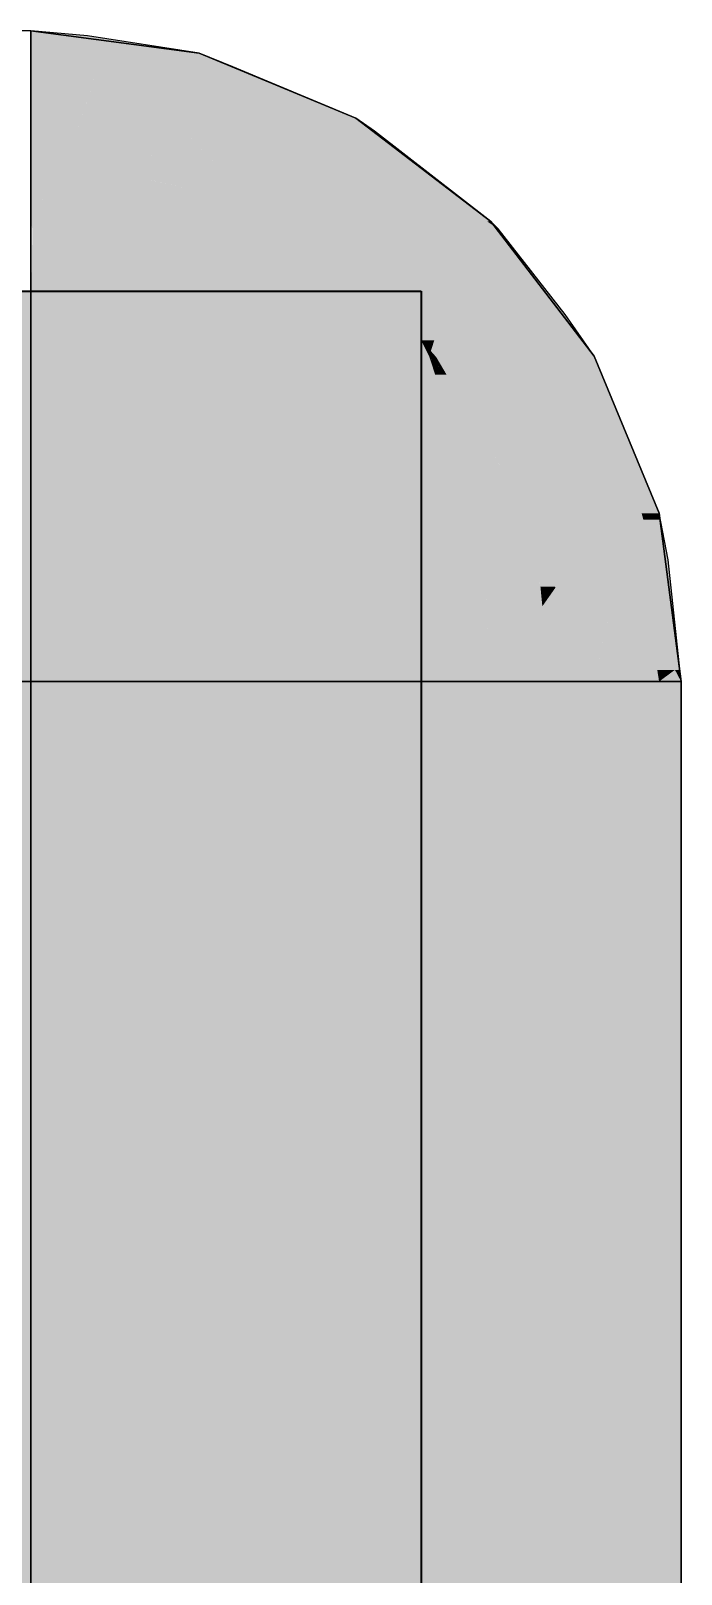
# Model space of a CAD drawing. Extents: x 0 to 756, y -25 to 420.
# Drawn here: x 352.7394 to 352.8394, y 313.5958 to 313.8329 of the extents above; entities that cross this region are included whole.
import ezdxf

# ---------------------------------------------------------------- set-up
doc = ezdxf.new("R2010")
doc.units = 0
doc.layers.get('0').update_dxf_attribs({"lineweight": 25})
doc.layers.add('0-Shading', color=7, linetype='Continuous', lineweight=25)
doc.layers.add('L_Schalldaempfer', color=7, linetype='Continuous', lineweight=35, true_color=0xababab)

# ---------------------------------------------------------------- blocks, each defined once
blk = doc.blocks.new('Shading-A0T78ONBOY', base_point=(329.66275, 313.81244))
at = {"layer": '0-Shading', "color": 252, "true_color": 0x909090}
for points in [[(352.74811, 313.83218), (352.73938, 313.83218), (352.73938, 313.83295)], [(352.74811, 313.83218), (352.73938, 313.83218), (352.73938, 313.83295)], [(352.73938, 313.82953), (352.74811, 313.83218), (352.73938, 313.83218)], [(352.73938, 313.82953), (352.74811, 313.83218), (352.73938, 313.83218)], [(352.8393, 313.28397), (352.836, 313.28397), (352.83939, 313.73294)], [(352.836, 313.28397), (352.83939, 313.73294), (352.836, 313.73294)], [(352.83936, 313.52945), (352.836, 313.52945), (352.83939, 313.73294)], [(352.836, 313.52945), (352.83939, 313.73294), (352.836, 313.73294)], [(352.83939, 313.28067), (352.83929, 313.28067), (352.83939, 313.73294)]]:
    blk.add_solid(points, dxfattribs=at)
at = {"layer": '0-Shading', "color": 252, "true_color": 0x858585}
for points in [[(352.74811, 313.83218), (352.74516, 313.83218), (352.73938, 313.83295)], [(352.74811, 313.83218), (352.74516, 313.83218), (352.73938, 313.83295)], [(352.76529, 313.82953), (352.74811, 313.83218), (352.74516, 313.83218)], [(352.76529, 313.82953), (352.74811, 313.83218), (352.74516, 313.83218)], [(352.80573, 313.80707), (352.80457, 313.80707), (352.79227, 313.81754)], [(352.80573, 313.80707), (352.80457, 313.80707), (352.79227, 313.81754)], [(352.81012, 313.80365), (352.80573, 313.80707), (352.80457, 313.80707)], [(352.81012, 313.80365), (352.80573, 313.80707), (352.80457, 313.80707)]]:
    blk.add_solid(points, dxfattribs=at)
at = {"layer": '0-Shading', "color": 253, "true_color": 0x999999}
for points in [[(352.74902, 313.82953), (352.73938, 313.82953), (352.74811, 313.83218)], [(352.74902, 313.82953), (352.73938, 313.82953), (352.74811, 313.83218)], [(352.74973, 313.82745), (352.74902, 313.82953), (352.73938, 313.82953)], [(352.74973, 313.82745), (352.74902, 313.82953), (352.73938, 313.82953)], [(352.82565, 313.77902), (352.8222, 313.77902), (352.81467, 313.7941)], [(352.82156, 313.78937), (352.81811, 313.78937), (352.81467, 313.7941)], [(352.82156, 313.78937), (352.81703, 313.78937), (352.81467, 313.7941)], [(352.8222, 313.77902), (352.82156, 313.78937), (352.81703, 313.78937)], [(352.8291, 313.77429), (352.82156, 313.78937), (352.81811, 313.78937)], [(352.82674, 313.77902), (352.8222, 313.77902), (352.82156, 313.78937)], [(352.8291, 313.77429), (352.82565, 313.77902), (352.8222, 313.77902)], [(352.8291, 313.77429), (352.82674, 313.77902), (352.8222, 313.77902)], [(352.83844, 313.73474), (352.83572, 313.73474), (352.83484, 313.74051)], [(352.83844, 313.73474), (352.83572, 313.73474), (352.83484, 313.74051)], [(352.836, 313.73294), (352.83844, 313.73474), (352.83572, 313.73474)], [(352.836, 313.73294), (352.83844, 313.73474), (352.83572, 313.73474)]]:
    blk.add_solid(points, dxfattribs=at)
at = {"layer": '0-Shading', "color": 252, "true_color": 0x989898}
for points in [[(352.76086, 313.82822), (352.74946, 313.82822), (352.74811, 313.83218)], [(352.76086, 313.82822), (352.74946, 313.82822), (352.74811, 313.83218)], [(352.74973, 313.82745), (352.76086, 313.82822), (352.74946, 313.82822)], [(352.74973, 313.82745), (352.76086, 313.82822), (352.74946, 313.82822)]]:
    blk.add_solid(points, dxfattribs=at)
at = {"layer": '0-Shading', "color": 252, "true_color": 0x8c8c8c}
for points in [[(352.76684, 313.82822), (352.76086, 313.82822), (352.74811, 313.83218)], [(352.76684, 313.82822), (352.76086, 313.82822), (352.74811, 313.83218)], [(352.77045, 313.82745), (352.76684, 313.82822), (352.76086, 313.82822)], [(352.77045, 313.82745), (352.76684, 313.82822), (352.76086, 313.82822)]]:
    blk.add_solid(points, dxfattribs=at)
at = {"layer": '0-Shading', "color": 252, "true_color": 0x8b8b8b}
for points in [[(352.76529, 313.82953), (352.76065, 313.82953), (352.74811, 313.83218)], [(352.76529, 313.82953), (352.76065, 313.82953), (352.74811, 313.83218)], [(352.77045, 313.82745), (352.76529, 313.82953), (352.76065, 313.82953)], [(352.77045, 313.82745), (352.76529, 313.82953), (352.76065, 313.82953)], [(352.78656, 313.82013), (352.78363, 313.82013), (352.77045, 313.82745)], [(352.78656, 313.82013), (352.78363, 313.82013), (352.77045, 313.82745)], [(352.79227, 313.81754), (352.78656, 313.82013), (352.78363, 313.82013)], [(352.79227, 313.81754), (352.78656, 313.82013), (352.78363, 313.82013)], [(352.81012, 313.80365), (352.80959, 313.80365), (352.80457, 313.80707)], [(352.81012, 313.80365), (352.80959, 313.80365), (352.80457, 313.80707)], [(352.81125, 313.80252), (352.81012, 313.80365), (352.80959, 313.80365)], [(352.81125, 313.80252), (352.81012, 313.80365), (352.80959, 313.80365)], [(352.82599, 313.78296), (352.82477, 313.78296), (352.82156, 313.78937)], [(352.82599, 313.78296), (352.82477, 313.78296), (352.82156, 313.78937)], [(352.8291, 313.77429), (352.82599, 313.78296), (352.82477, 313.78296)], [(352.8291, 313.77429), (352.82599, 313.78296), (352.82477, 313.78296)], [(352.83939, 313.50851), (352.83936, 313.50851), (352.83939, 313.73294)]]:
    blk.add_solid(points, dxfattribs=at)
at = {"layer": '0-Shading', "color": 253, "true_color": 0xb0b0b0}
for points in [[(352.74973, 313.82745), (352.73938, 313.82745), (352.73938, 313.82953)], [(352.74973, 313.82745), (352.73938, 313.82745), (352.73938, 313.82953)], [(352.73938, 313.81955), (352.74973, 313.82745), (352.73938, 313.82745)], [(352.73938, 313.81955), (352.74973, 313.82745), (352.73938, 313.82745)], [(352.83484, 313.74051), (352.82769, 313.74051), (352.82864, 313.74475)], [(352.83484, 313.74051), (352.82769, 313.74051), (352.82864, 313.74475)], [(352.82599, 313.73294), (352.836, 313.73294), (352.83484, 313.74051)], [(352.82599, 313.73294), (352.83484, 313.74051), (352.82769, 313.74051)], [(352.82599, 313.73294), (352.83484, 313.74051), (352.82769, 313.74051)], [(352.82599, 313.73294), (352.836, 313.73294), (352.83484, 313.74051)], [(352.83573, 313.28714), (352.82599, 313.28714), (352.836, 313.73294)], [(352.82599, 313.28714), (352.836, 313.73294), (352.82599, 313.73294)], [(352.82605, 313.54922), (352.836, 313.73294), (352.82599, 313.73294)], [(352.83594, 313.54922), (352.82605, 313.54922), (352.836, 313.73294)], [(352.836, 313.28406), (352.83572, 313.28406), (352.836, 313.73294)]]:
    blk.add_solid(points, dxfattribs=at)
at = {"layer": '0-Shading', "color": 253, "true_color": 0xa9a9a9}
for points in [[(352.76214, 313.82745), (352.74973, 313.82745), (352.76086, 313.82822)], [(352.76082, 313.82745), (352.74973, 313.82745), (352.76086, 313.82822)], [(352.77289, 313.82101), (352.76043, 313.82101), (352.76086, 313.82822)], [(352.77289, 313.82101), (352.75909, 313.82101), (352.74973, 313.82745)], [(352.77289, 313.82101), (352.76214, 313.82745), (352.74973, 313.82745)], [(352.76038, 313.82013), (352.76082, 313.82745), (352.74973, 313.82745)], [(352.76038, 313.82013), (352.77289, 313.82101), (352.75909, 313.82101)], [(352.76038, 313.82013), (352.77289, 313.82101), (352.76043, 313.82101)], [(352.78363, 313.82013), (352.77467, 313.82013), (352.77289, 313.82101)], [(352.79341, 313.81082), (352.78375, 313.81082), (352.77289, 313.82101)], [(352.78363, 313.82013), (352.77383, 313.82013), (352.77289, 313.82101)], [(352.78375, 313.81082), (352.78363, 313.82013), (352.77383, 313.82013)], [(352.79532, 313.80988), (352.78363, 313.82013), (352.77467, 313.82013)], [(352.79424, 313.81082), (352.78375, 313.81082), (352.78363, 313.82013)], [(352.79532, 313.80988), (352.79341, 313.81082), (352.78375, 313.81082)], [(352.79532, 313.80988), (352.79424, 313.81082), (352.78375, 313.81082)]]:
    blk.add_solid(points, dxfattribs=at)
at = {"layer": '0-Shading', "color": 253, "true_color": 0x9b9b9b}
for points in [[(352.78114, 313.82101), (352.77289, 313.82101), (352.76086, 313.82822)], [(352.77045, 313.82745), (352.76301, 313.82745), (352.76086, 313.82822)], [(352.77045, 313.82745), (352.76214, 313.82745), (352.76086, 313.82822)], [(352.77289, 313.82101), (352.77045, 313.82745), (352.76214, 313.82745)], [(352.78363, 313.82013), (352.77045, 313.82745), (352.76301, 313.82745)], [(352.78204, 313.82101), (352.77289, 313.82101), (352.77045, 313.82745)], [(352.78363, 313.82013), (352.78114, 313.82101), (352.77289, 313.82101)], [(352.78363, 313.82013), (352.78204, 313.82101), (352.77289, 313.82101)]]:
    blk.add_solid(points, dxfattribs=at)
at = {"layer": '0-Shading', "color": 8, "true_color": 0x808080}
for points in [[(352.77045, 313.82745), (352.7703, 313.82745), (352.76529, 313.82953)], [(352.77045, 313.82745), (352.7703, 313.82745), (352.76529, 313.82953)], [(352.7894, 313.81955), (352.77045, 313.82745), (352.7703, 313.82745)], [(352.7894, 313.81955), (352.77045, 313.82745), (352.7703, 313.82745)]]:
    blk.add_solid(points, dxfattribs=at)
at = {"layer": '0-Shading', "color": 253, "true_color": 0xb5b5b5}
for points in [[(352.74717, 313.81955), (352.73938, 313.81955), (352.74973, 313.82745)], [(352.74717, 313.81955), (352.73938, 313.81955), (352.74973, 313.82745)], [(352.76038, 313.82013), (352.74736, 313.82013), (352.74973, 313.82745)], [(352.76038, 313.82013), (352.74736, 313.82013), (352.74973, 313.82745)], [(352.74652, 313.81754), (352.74717, 313.81955), (352.73938, 313.81955)], [(352.74652, 313.81754), (352.74717, 313.81955), (352.73938, 313.81955)], [(352.74652, 313.81754), (352.76038, 313.82013), (352.74736, 313.82013)], [(352.74652, 313.81754), (352.76038, 313.82013), (352.74736, 313.82013)], [(352.80358, 313.79797), (352.79312, 313.79797), (352.78375, 313.81082)], [(352.79532, 313.80988), (352.78521, 313.80988), (352.78375, 313.81082)], [(352.79532, 313.80988), (352.78444, 313.80988), (352.78375, 313.81082)], [(352.79312, 313.79797), (352.79532, 313.80988), (352.78444, 313.80988)], [(352.80508, 313.797), (352.79532, 313.80988), (352.78521, 313.80988)], [(352.80434, 313.79797), (352.79312, 313.79797), (352.79532, 313.80988)], [(352.80508, 313.797), (352.80358, 313.79797), (352.79312, 313.79797)], [(352.80508, 313.797), (352.80434, 313.79797), (352.79312, 313.79797)]]:
    blk.add_solid(points, dxfattribs=at)
at = {"layer": '0-Shading', "color": 252, "true_color": 0x8a8a8a}
for points in [[(352.7894, 313.81955), (352.78784, 313.81955), (352.77045, 313.82745)], [(352.7894, 313.81955), (352.78784, 313.81955), (352.77045, 313.82745)], [(352.79227, 313.81754), (352.7894, 313.81955), (352.78784, 313.81955)], [(352.79227, 313.81754), (352.7894, 313.81955), (352.78784, 313.81955)]]:
    blk.add_solid(points, dxfattribs=at)
at = {"layer": '0-Shading', "color": 9, "true_color": 0xb8b8b8}
for points in [[(352.77383, 313.82013), (352.76038, 313.82013), (352.77289, 313.82101)], [(352.77268, 313.82013), (352.76038, 313.82013), (352.77289, 313.82101)], [(352.78375, 313.81082), (352.77054, 313.81082), (352.77289, 313.82101)], [(352.78375, 313.81082), (352.77383, 313.82013), (352.76038, 313.82013)], [(352.78375, 313.81082), (352.76941, 313.81082), (352.76038, 313.82013)], [(352.77032, 313.80988), (352.77268, 313.82013), (352.76038, 313.82013)], [(352.77032, 313.80988), (352.78375, 313.81082), (352.76941, 313.81082)], [(352.77032, 313.80988), (352.78375, 313.81082), (352.77054, 313.81082)]]:
    blk.add_solid(points, dxfattribs=at)
at = {"layer": '0-Shading', "color": 254, "true_color": 0xcdcdcd}
for points in [[(352.74652, 313.81754), (352.73938, 313.81754), (352.73938, 313.81955)], [(352.74652, 313.81754), (352.73938, 313.81754), (352.73938, 313.81955)], [(352.74368, 313.81198), (352.73938, 313.81198), (352.74652, 313.81754)], [(352.73938, 313.81198), (352.74652, 313.81754), (352.73938, 313.81754)], [(352.74368, 313.81198), (352.73938, 313.81198), (352.74652, 313.81754)], [(352.73938, 313.81198), (352.74652, 313.81754), (352.73938, 313.81754)], [(352.74364, 313.81189), (352.73938, 313.81189), (352.74368, 313.81198)], [(352.73938, 313.81189), (352.74368, 313.81198), (352.73938, 313.81198)], [(352.73938, 313.81189), (352.74368, 313.81198), (352.73938, 313.81198)], [(352.74364, 313.81189), (352.73938, 313.81189), (352.74368, 313.81198)], [(352.73938, 313.80365), (352.74364, 313.81189), (352.73938, 313.81189)], [(352.73938, 313.80365), (352.74364, 313.81189), (352.73938, 313.81189)], [(352.81805, 313.74451), (352.82121, 313.74451), (352.82004, 313.74734)], [(352.81805, 313.74451), (352.82121, 313.74451), (352.82004, 313.74734)], [(352.81012, 313.73294), (352.81833, 313.73294), (352.81805, 313.74451)], [(352.81012, 313.73294), (352.81833, 313.73294), (352.81805, 313.74451)], [(352.81833, 313.73294), (352.82599, 313.73294), (352.81805, 313.74451)], [(352.82599, 313.73294), (352.81805, 313.74451), (352.82121, 313.74451)], [(352.81833, 313.73294), (352.82599, 313.73294), (352.81805, 313.74451)], [(352.82599, 313.73294), (352.81805, 313.74451), (352.82121, 313.74451)], [(352.81833, 313.28989), (352.81012, 313.28989), (352.81833, 313.73294)], [(352.81012, 313.28989), (352.81833, 313.73294), (352.81012, 313.73294)], [(352.81024, 313.56619), (352.81833, 313.73294), (352.81012, 313.73294)], [(352.81833, 313.56619), (352.81024, 313.56619), (352.81833, 313.73294)], [(352.82556, 313.28845), (352.81833, 313.28845), (352.82599, 313.73294)], [(352.81833, 313.28845), (352.82599, 313.73294), (352.81833, 313.73294)], [(352.82596, 313.55753), (352.81833, 313.55753), (352.82599, 313.73294)], [(352.81833, 313.55753), (352.82599, 313.73294), (352.81833, 313.73294)], [(352.82599, 313.28723), (352.82556, 313.28723), (352.82599, 313.73294)]]:
    blk.add_solid(points, dxfattribs=at)
at = {"layer": '0-Shading', "color": 9, "true_color": 0xc5c5c5}
for points in [[(352.76289, 313.81754), (352.74652, 313.81754), (352.76038, 313.82013)], [(352.75939, 313.81754), (352.74652, 313.81754), (352.76038, 313.82013)], [(352.76991, 313.8103), (352.75665, 313.8103), (352.76038, 313.82013)], [(352.77032, 313.80988), (352.76289, 313.81754), (352.74652, 313.81754)], [(352.76539, 313.81146), (352.75168, 313.81146), (352.74652, 313.81754)], [(352.75168, 313.81146), (352.75939, 313.81754), (352.74652, 313.81754)], [(352.75709, 313.81146), (352.75168, 313.81146), (352.75939, 313.81754)], [(352.76373, 313.80865), (352.75408, 313.80865), (352.75168, 313.81146)], [(352.75849, 313.80988), (352.76539, 313.81146), (352.75168, 313.81146)], [(352.75665, 313.8103), (352.75709, 313.81146), (352.75168, 313.81146)], [(352.75665, 313.8103), (352.75267, 313.8103), (352.75168, 313.81146)], [(352.77032, 313.80988), (352.75849, 313.80988), (352.76539, 313.81146)], [(352.75543, 313.80707), (352.75665, 313.8103), (352.75267, 313.8103)], [(352.75543, 313.80707), (352.76373, 313.80865), (352.75408, 313.80865)], [(352.75543, 313.80707), (352.76373, 313.80865), (352.75603, 313.80865)], [(352.76373, 313.80865), (352.75603, 313.80865), (352.75665, 313.8103)], [(352.75849, 313.80988), (352.76991, 313.8103), (352.75665, 313.8103)], [(352.77032, 313.80988), (352.75849, 313.80988), (352.76991, 313.8103)], [(352.76373, 313.80865), (352.77032, 313.80988), (352.75849, 313.80988)], [(352.76373, 313.80865), (352.77032, 313.80988), (352.75849, 313.80988)]]:
    blk.add_solid(points, dxfattribs=at)
at = {"layer": '0-Shading', "color": 252, "true_color": 0x979797}
for points in [[(352.80007, 313.80988), (352.79532, 313.80988), (352.78363, 313.82013)], [(352.79227, 313.81754), (352.78779, 313.81754), (352.78363, 313.82013)], [(352.79227, 313.81754), (352.78659, 313.81754), (352.78363, 313.82013)], [(352.79532, 313.80988), (352.79227, 313.81754), (352.78659, 313.81754)], [(352.80457, 313.80707), (352.79227, 313.81754), (352.78779, 313.81754)], [(352.80127, 313.80988), (352.79532, 313.80988), (352.79227, 313.81754)], [(352.80457, 313.80707), (352.80007, 313.80988), (352.79532, 313.80988)], [(352.80457, 313.80707), (352.80127, 313.80988), (352.79532, 313.80988)]]:
    blk.add_solid(points, dxfattribs=at)
at = {"layer": '0-Shading', "color": 8, "true_color": 0x828282}
for points in [[(352.79227, 313.81754), (352.79202, 313.81754), (352.7894, 313.81955)], [(352.79227, 313.81754), (352.79202, 313.81754), (352.7894, 313.81955)], [(352.81012, 313.80365), (352.79227, 313.81754), (352.79202, 313.81754)], [(352.81012, 313.80365), (352.79227, 313.81754), (352.79202, 313.81754)]]:
    blk.add_solid(points, dxfattribs=at)
at = {"layer": '0-Shading', "color": 254, "true_color": 0xcfcfcf}
for points in [[(352.75124, 313.81198), (352.74368, 313.81198), (352.74652, 313.81754)], [(352.75124, 313.81198), (352.74368, 313.81198), (352.74652, 313.81754)], [(352.75543, 313.80707), (352.74115, 313.80707), (352.75168, 313.81146)], [(352.74115, 313.80707), (352.75168, 313.81146), (352.74341, 313.81146)], [(352.75543, 313.80707), (352.74115, 313.80707), (352.75168, 313.81146)], [(352.74115, 313.80707), (352.75168, 313.81146), (352.74341, 313.81146)], [(352.75168, 313.81146), (352.74341, 313.81146), (352.74368, 313.81198)], [(352.75168, 313.81146), (352.74341, 313.81146), (352.74368, 313.81198)], [(352.75168, 313.81146), (352.75124, 313.81198), (352.74368, 313.81198)], [(352.75168, 313.81146), (352.75124, 313.81198), (352.74368, 313.81198)], [(352.73938, 313.80365), (352.75543, 313.80707), (352.74115, 313.80707)], [(352.73938, 313.80365), (352.75543, 313.80707), (352.74115, 313.80707)]]:
    blk.add_solid(points, dxfattribs=at)
at = {"layer": '0-Shading', "color": 254, "true_color": 0xd3d3d3}
for points in [[(352.76764, 313.80707), (352.75543, 313.80707), (352.76373, 313.80865)], [(352.76764, 313.80707), (352.75543, 313.80707), (352.76373, 313.80865)], [(352.77116, 313.80865), (352.76373, 313.80865), (352.77032, 313.80988)], [(352.76981, 313.80865), (352.76373, 313.80865), (352.77032, 313.80988)], [(352.77402, 313.80447), (352.77116, 313.80865), (352.76373, 313.80865)], [(352.76892, 313.80655), (352.76981, 313.80865), (352.76373, 313.80865)], [(352.7726, 313.80655), (352.76892, 313.80655), (352.77032, 313.80988)], [(352.77921, 313.797), (352.76192, 313.797), (352.75543, 313.80707)], [(352.76156, 313.80447), (352.76764, 313.80707), (352.75543, 313.80707)], [(352.75577, 313.80655), (352.76764, 313.80707), (352.75543, 313.80707)], [(352.76892, 313.80655), (352.75577, 313.80655), (352.76764, 313.80707)], [(352.76379, 313.7941), (352.76892, 313.80655), (352.75577, 313.80655)], [(352.77402, 313.80447), (352.76156, 313.80447), (352.76764, 313.80707)], [(352.77402, 313.80447), (352.76807, 313.80447), (352.76892, 313.80655)], [(352.77402, 313.80447), (352.7726, 313.80655), (352.76892, 313.80655)], [(352.77921, 313.797), (352.77402, 313.80447), (352.76156, 313.80447)], [(352.77921, 313.797), (352.76499, 313.797), (352.77402, 313.80447)], [(352.76499, 313.797), (352.77402, 313.80447), (352.76807, 313.80447)], [(352.76379, 313.7941), (352.77921, 313.797), (352.76192, 313.797)], [(352.76379, 313.7941), (352.77921, 313.797), (352.76499, 313.797)]]:
    blk.add_solid(points, dxfattribs=at)
at = {"layer": '0-Shading', "color": 9, "true_color": 0xc6c6c6}
for points in [[(352.78444, 313.80988), (352.77032, 313.80988), (352.78375, 313.81082)], [(352.78344, 313.80988), (352.77032, 313.80988), (352.78375, 313.81082)], [(352.78067, 313.80447), (352.77402, 313.80447), (352.77032, 313.80988)], [(352.79312, 313.79797), (352.78444, 313.80988), (352.77032, 313.80988)], [(352.77402, 313.80447), (352.78344, 313.80988), (352.77032, 313.80988)], [(352.78167, 313.80447), (352.77402, 313.80447), (352.78344, 313.80988)], [(352.79114, 313.80069), (352.78043, 313.80069), (352.78375, 313.81082)], [(352.7858, 313.79745), (352.77889, 313.79745), (352.77402, 313.80447)], [(352.78493, 313.79797), (352.78067, 313.80447), (352.77402, 313.80447)], [(352.78043, 313.80069), (352.78167, 313.80447), (352.77402, 313.80447)], [(352.78043, 313.80069), (352.77664, 313.80069), (352.77402, 313.80447)], [(352.79312, 313.79797), (352.78493, 313.79797), (352.78067, 313.80447)], [(352.77921, 313.797), (352.78043, 313.80069), (352.77664, 313.80069)], [(352.7858, 313.79745), (352.77936, 313.79745), (352.78043, 313.80069)], [(352.78494, 313.79797), (352.79114, 313.80069), (352.78043, 313.80069)], [(352.79312, 313.79797), (352.78494, 313.79797), (352.79114, 313.80069)], [(352.77921, 313.797), (352.7858, 313.79745), (352.77889, 313.79745)], [(352.77921, 313.797), (352.7858, 313.79745), (352.77936, 313.79745)], [(352.7858, 313.79745), (352.79312, 313.79797), (352.78493, 313.79797)], [(352.7858, 313.79745), (352.79312, 313.79797), (352.78494, 313.79797)]]:
    blk.add_solid(points, dxfattribs=at)
at = {"layer": '0-Shading', "color": 253, "true_color": 0xa3a3a3}
for points in [[(352.81111, 313.797), (352.80508, 313.797), (352.79532, 313.80988)], [(352.80457, 313.80707), (352.79876, 313.80707), (352.79532, 313.80988)], [(352.80457, 313.80707), (352.79745, 313.80707), (352.79532, 313.80988)], [(352.80508, 313.797), (352.80457, 313.80707), (352.79745, 313.80707)], [(352.81467, 313.7941), (352.80457, 313.80707), (352.79876, 313.80707)], [(352.81241, 313.797), (352.80508, 313.797), (352.80457, 313.80707)], [(352.81467, 313.7941), (352.81111, 313.797), (352.80508, 313.797)], [(352.81467, 313.7941), (352.81241, 313.797), (352.80508, 313.797)]]:
    blk.add_solid(points, dxfattribs=at)
at = {"layer": '0-Shading', "color": 254, "true_color": 0xd8d8d8}
for points in [[(352.74355, 313.80365), (352.73938, 313.80365), (352.75543, 313.80707)], [(352.74355, 313.80365), (352.73938, 313.80365), (352.75543, 313.80707)], [(352.73962, 313.80252), (352.74355, 313.80365), (352.73938, 313.80365)], [(352.73962, 313.80252), (352.74355, 313.80365), (352.73938, 313.80365)]]:
    blk.add_solid(points, dxfattribs=at)
at = {"layer": '0-Shading', "color": 254, "true_color": 0xdedede}
for points in [[(352.75836, 313.80252), (352.73962, 313.80252), (352.75543, 313.80707)], [(352.75338, 313.80252), (352.73962, 313.80252), (352.75543, 313.80707)], [(352.76379, 313.7941), (352.74957, 313.7941), (352.75543, 313.80707)], [(352.76379, 313.7941), (352.74463, 313.7941), (352.73962, 313.80252)], [(352.76379, 313.7941), (352.75836, 313.80252), (352.73962, 313.80252)], [(352.74744, 313.78937), (352.75338, 313.80252), (352.73962, 313.80252)], [(352.78065, 313.7941), (352.76379, 313.7941), (352.77921, 313.797)], [(352.77794, 313.7941), (352.76379, 313.7941), (352.77921, 313.797)], [(352.78674, 313.78192), (352.7726, 313.78192), (352.77921, 313.797)], [(352.74744, 313.78937), (352.76379, 313.7941), (352.74463, 313.7941)], [(352.74744, 313.78937), (352.76379, 313.7941), (352.74957, 313.7941)], [(352.78674, 313.78192), (352.78065, 313.7941), (352.76379, 313.7941)], [(352.78674, 313.78192), (352.76988, 313.78192), (352.76379, 313.7941)], [(352.77133, 313.77902), (352.77794, 313.7941), (352.76379, 313.7941)], [(352.77133, 313.77902), (352.78674, 313.78192), (352.76988, 313.78192)], [(352.77133, 313.77902), (352.78674, 313.78192), (352.7726, 313.78192)], [(352.80626, 313.7652), (352.79266, 313.7652), (352.80609, 313.76614)], [(352.80562, 313.7652), (352.79266, 313.7652), (352.80609, 313.76614)], [(352.80927, 313.74823), (352.79719, 313.74823), (352.80609, 313.76614)], [(352.80927, 313.74823), (352.80626, 313.7652), (352.79266, 313.7652)], [(352.80927, 313.74823), (352.79655, 313.74823), (352.79266, 313.7652)], [(352.79675, 313.74734), (352.80562, 313.7652), (352.79266, 313.7652)], [(352.79675, 313.74734), (352.80927, 313.74823), (352.79655, 313.74823)], [(352.79675, 313.74734), (352.80927, 313.74823), (352.79719, 313.74823)]]:
    blk.add_solid(points, dxfattribs=at)
at = {"layer": '0-Shading', "color": 252, "true_color": 0x8f8f8f}
for points in [[(352.81702, 313.7941), (352.81467, 313.7941), (352.80457, 313.80707)], [(352.81125, 313.80252), (352.80893, 313.80252), (352.80457, 313.80707)], [(352.81125, 313.80252), (352.80811, 313.80252), (352.80457, 313.80707)], [(352.81467, 313.7941), (352.81125, 313.80252), (352.80811, 313.80252)], [(352.82156, 313.78937), (352.81125, 313.80252), (352.80893, 313.80252)], [(352.81785, 313.7941), (352.81467, 313.7941), (352.81125, 313.80252)], [(352.82156, 313.78937), (352.81702, 313.7941), (352.81467, 313.7941)], [(352.82156, 313.78937), (352.81785, 313.7941), (352.81467, 313.7941)], [(352.836, 313.75882), (352.83479, 313.75882), (352.8291, 313.77429)], [(352.83743, 313.75165), (352.836, 313.75882), (352.83479, 313.75882)]]:
    blk.add_solid(points, dxfattribs=at)
at = {"layer": '0-Shading', "color": 254, "true_color": 0xe5e5e5}
for points in [[(352.74744, 313.78937), (352.73946, 313.78937), (352.73962, 313.80252)], [(352.74744, 313.78937), (352.73946, 313.78937), (352.73962, 313.80252)], [(352.73938, 313.78296), (352.74744, 313.78937), (352.73946, 313.78937)], [(352.73938, 313.78296), (352.74744, 313.78937), (352.73946, 313.78937)]]:
    blk.add_solid(points, dxfattribs=at)
at = {"layer": '0-Shading', "color": 252, "true_color": 0x848484}
for points in [[(352.82156, 313.78937), (352.82116, 313.78937), (352.81125, 313.80252)], [(352.82156, 313.78937), (352.82116, 313.78937), (352.81125, 313.80252)], [(352.82599, 313.78296), (352.82156, 313.78937), (352.82116, 313.78937)], [(352.82599, 313.78296), (352.82156, 313.78937), (352.82116, 313.78937)]]:
    blk.add_solid(points, dxfattribs=at)
at = {"layer": '0-Shading', "color": 254, "true_color": 0xd1d1d1}
for points in [[(352.78631, 313.797), (352.77921, 313.797), (352.7858, 313.79745)], [(352.78632, 313.797), (352.77921, 313.797), (352.7858, 313.79745)], [(352.80066, 313.7829), (352.78625, 313.7829), (352.77921, 313.797)], [(352.79685, 313.7854), (352.78631, 313.797), (352.77921, 313.797)], [(352.7813, 313.79282), (352.78632, 313.797), (352.77921, 313.797)], [(352.79105, 313.79282), (352.7813, 313.79282), (352.78632, 313.797)], [(352.79338, 313.79745), (352.7858, 313.79745), (352.79312, 313.79797)], [(352.79291, 313.79745), (352.7858, 313.79745), (352.79312, 313.79797)], [(352.79941, 313.7854), (352.79338, 313.79745), (352.7858, 313.79745)], [(352.79105, 313.79282), (352.79291, 313.79745), (352.7858, 313.79745)], [(352.79941, 313.7854), (352.79685, 313.7854), (352.78631, 313.797)], [(352.7957, 313.79282), (352.79105, 313.79282), (352.79312, 313.79797)], [(352.78674, 313.78192), (352.79105, 313.79282), (352.7813, 313.79282)], [(352.79941, 313.7854), (352.78812, 313.7854), (352.79105, 313.79282)], [(352.79941, 313.7854), (352.7957, 313.79282), (352.79105, 313.79282)], [(352.80066, 313.7829), (352.78713, 313.7829), (352.79941, 313.7854)], [(352.78713, 313.7829), (352.79941, 313.7854), (352.78812, 313.7854)], [(352.80066, 313.7829), (352.79941, 313.7854), (352.79685, 313.7854)], [(352.78674, 313.78192), (352.80066, 313.7829), (352.78625, 313.7829)], [(352.78674, 313.78192), (352.80066, 313.7829), (352.78713, 313.7829)], [(352.81775, 313.74753), (352.8093, 313.74753), (352.80927, 313.74823)], [(352.81775, 313.74753), (352.8093, 313.74753), (352.80927, 313.74823)], [(352.80947, 313.74451), (352.81775, 313.74753), (352.8093, 313.74753)], [(352.80947, 313.74451), (352.81775, 313.74753), (352.8093, 313.74753)], [(352.81805, 313.74451), (352.80947, 313.74451), (352.81775, 313.74753)], [(352.81805, 313.74451), (352.80947, 313.74451), (352.81775, 313.74753)], [(352.82004, 313.74734), (352.81777, 313.74734), (352.81775, 313.74753)], [(352.82004, 313.74734), (352.81777, 313.74734), (352.81775, 313.74753)], [(352.81805, 313.74451), (352.82004, 313.74734), (352.81777, 313.74734)], [(352.81805, 313.74451), (352.82004, 313.74734), (352.81777, 313.74734)], [(352.81012, 313.73294), (352.81805, 313.74451), (352.80947, 313.74451)], [(352.81012, 313.73294), (352.81805, 313.74451), (352.80947, 313.74451)]]:
    blk.add_solid(points, dxfattribs=at)
at = {"layer": '0-Shading', "color": 9, "true_color": 0xc0c0c0}
for points in [[(352.8084, 313.7854), (352.79941, 313.7854), (352.79312, 313.79797)], [(352.80508, 313.797), (352.79431, 313.797), (352.79312, 313.79797)], [(352.80508, 313.797), (352.79361, 313.797), (352.79312, 313.79797)], [(352.79941, 313.7854), (352.80508, 313.797), (352.79361, 313.797)], [(352.81262, 313.78192), (352.80508, 313.797), (352.79431, 313.797)], [(352.80143, 313.7854), (352.79941, 313.7854), (352.80508, 313.797)], [(352.81172, 313.78372), (352.8009, 313.78372), (352.80508, 313.797)], [(352.80165, 313.7829), (352.80066, 313.7829), (352.79941, 313.7854)], [(352.80173, 313.78281), (352.8084, 313.7854), (352.79941, 313.7854)], [(352.8009, 313.78372), (352.80143, 313.7854), (352.79941, 313.7854)], [(352.8009, 313.78372), (352.80025, 313.78372), (352.79941, 313.7854)], [(352.81155, 313.78281), (352.80173, 313.78281), (352.8084, 313.7854)], [(352.80066, 313.7829), (352.8009, 313.78372), (352.80025, 313.78372)], [(352.80164, 313.7829), (352.80066, 313.7829), (352.8009, 313.78372)], [(352.80173, 313.78281), (352.80165, 313.7829), (352.80066, 313.7829)], [(352.80173, 313.78281), (352.80164, 313.7829), (352.80066, 313.7829)], [(352.80173, 313.78281), (352.81172, 313.78372), (352.8009, 313.78372)], [(352.81218, 313.78281), (352.80173, 313.78281), (352.81172, 313.78372)], [(352.81262, 313.78192), (352.81155, 313.78281), (352.80173, 313.78281)], [(352.81262, 313.78192), (352.81218, 313.78281), (352.80173, 313.78281)]]:
    blk.add_solid(points, dxfattribs=at)
at = {"layer": '0-Shading', "color": 253, "true_color": 0xadadad}
for points in [[(352.81944, 313.78192), (352.81262, 313.78192), (352.80508, 313.797)], [(352.81467, 313.7941), (352.80785, 313.7941), (352.80508, 313.797)], [(352.81467, 313.7941), (352.80653, 313.7941), (352.80508, 313.797)], [(352.81262, 313.78192), (352.81467, 313.7941), (352.80653, 313.7941)], [(352.8222, 313.77902), (352.81467, 313.7941), (352.80785, 313.7941)], [(352.82076, 313.78192), (352.81262, 313.78192), (352.81467, 313.7941)], [(352.8222, 313.77902), (352.81944, 313.78192), (352.81262, 313.78192)], [(352.8222, 313.77902), (352.82076, 313.78192), (352.81262, 313.78192)]]:
    blk.add_solid(points, dxfattribs=at)
at = {"layer": '0-Shading', "color": 7, "true_color": 0xffffff}
for points in [[(328.72754, 313.55753), (352.79941, 313.55753), (328.72815, 313.79294)], [(352.79941, 313.55753), (328.72815, 313.79294), (352.79941, 313.79294)], [(339.4028, 313.28845), (352.79941, 313.28845), (339.4028, 313.79294)], [(352.79941, 313.28845), (339.4028, 313.79294), (352.79941, 313.79294)]]:
    blk.add_solid(points, dxfattribs=at)
at = {"layer": '0-Shading', "color": 254, "true_color": 0xe9e9e9}
for points in [[(352.76616, 313.78937), (352.74744, 313.78937), (352.76379, 313.7941)], [(352.76169, 313.78937), (352.74744, 313.78937), (352.76379, 313.7941)], [(352.77133, 313.77902), (352.75708, 313.77902), (352.76379, 313.7941)], [(352.77133, 313.77902), (352.76616, 313.78937), (352.74744, 313.78937)], [(352.77133, 313.77902), (352.75261, 313.77902), (352.74744, 313.78937)], [(352.75497, 313.77429), (352.76169, 313.78937), (352.74744, 313.78937)], [(352.75497, 313.77429), (352.77133, 313.77902), (352.75261, 313.77902)], [(352.75497, 313.77429), (352.77133, 313.77902), (352.75708, 313.77902)]]:
    blk.add_solid(points, dxfattribs=at)
at = {"layer": '0-Shading', "color": 7, "true_color": 0xeeeeee}
for points in [[(352.75064, 313.78296), (352.73938, 313.78296), (352.74744, 313.78937)], [(352.75064, 313.78296), (352.73938, 313.78296), (352.74744, 313.78937)], [(352.75497, 313.77429), (352.75064, 313.78296), (352.73938, 313.78296)], [(352.75497, 313.77429), (352.75064, 313.78296), (352.73938, 313.78296)]]:
    blk.add_solid(points, dxfattribs=at)
at = {"layer": '0-Shading', "color": 7, "true_color": 0xf5f5f5}
for points in [[(352.75497, 313.77429), (352.73938, 313.77429), (352.73938, 313.78296)], [(352.75497, 313.77429), (352.73938, 313.77429), (352.73938, 313.78296)], [(352.73938, 313.75882), (352.75497, 313.77429), (352.73938, 313.77429)], [(352.73938, 313.75882), (352.75497, 313.77429), (352.73938, 313.77429)], [(352.77911, 313.75781), (352.76196, 313.75781), (352.77777, 313.76239)], [(352.77577, 313.75781), (352.76196, 313.75781), (352.77777, 313.76239)], [(352.78293, 313.74475), (352.77007, 313.74475), (352.77777, 313.76239)], [(352.78293, 313.74475), (352.76669, 313.74475), (352.76196, 313.75781)], [(352.78293, 313.74475), (352.77911, 313.75781), (352.76196, 313.75781)], [(352.76822, 313.74051), (352.77577, 313.75781), (352.76196, 313.75781)], [(352.76822, 313.74051), (352.78293, 313.74475), (352.76669, 313.74475)], [(352.78525, 313.74051), (352.76822, 313.74051), (352.78293, 313.74475)], [(352.76822, 313.74051), (352.78293, 313.74475), (352.77007, 313.74475)], [(352.78525, 313.74051), (352.76822, 313.74051), (352.78293, 313.74475)], [(352.76529, 313.73294), (352.7894, 313.73294), (352.76822, 313.74051)], [(352.76529, 313.73294), (352.7894, 313.73294), (352.76822, 313.74051)], [(352.7894, 313.73294), (352.78525, 313.74051), (352.76822, 313.74051)], [(352.7894, 313.73294), (352.78525, 313.74051), (352.76822, 313.74051)], [(352.78876, 313.29327), (352.76529, 313.29327), (352.7894, 313.73294)], [(352.76529, 313.29327), (352.7894, 313.73294), (352.76529, 313.73294)], [(352.76538, 313.58752), (352.7894, 313.73294), (352.76529, 313.73294)], [(352.78928, 313.58752), (352.76538, 313.58752), (352.7894, 313.73294)], [(352.7894, 313.29199), (352.78876, 313.29199), (352.7894, 313.73294)]]:
    blk.add_solid(points, dxfattribs=at)
at = {"layer": '0-Shading', "color": 254, "true_color": 0xd9d9d9}
for points in [[(352.80098, 313.78192), (352.78674, 313.78192), (352.80066, 313.7829)], [(352.80022, 313.78192), (352.78674, 313.78192), (352.80066, 313.7829)], [(352.80609, 313.76614), (352.79309, 313.76614), (352.80066, 313.7829)], [(352.80609, 313.76614), (352.79233, 313.76614), (352.78674, 313.78192)], [(352.80609, 313.76614), (352.80098, 313.78192), (352.78674, 313.78192)], [(352.79266, 313.7652), (352.80022, 313.78192), (352.78674, 313.78192)], [(352.79266, 313.7652), (352.80609, 313.76614), (352.79233, 313.76614)], [(352.79266, 313.7652), (352.80609, 313.76614), (352.79309, 313.76614)]]:
    blk.add_solid(points, dxfattribs=at)
at = {"layer": '0-Shading', "color": 9, "true_color": 0xc8c8c8}
for points in [[(352.80331, 313.78012), (352.80156, 313.78012), (352.80066, 313.7829)], [(352.80173, 313.78281), (352.80075, 313.78281), (352.80066, 313.7829)], [(352.80173, 313.78281), (352.80069, 313.78281), (352.80066, 313.7829)], [(352.80432, 313.77161), (352.80173, 313.78281), (352.80069, 313.78281)], [(352.80331, 313.78012), (352.80173, 313.78281), (352.80075, 313.78281)], [(352.81262, 313.78192), (352.80225, 313.78192), (352.80173, 313.78281)], [(352.81262, 313.78192), (352.80225, 313.78192), (352.80173, 313.78281)], [(352.80835, 313.77161), (352.80432, 313.77161), (352.80173, 313.78281)], [(352.80331, 313.78012), (352.81262, 313.78192), (352.80225, 313.78192)], [(352.80835, 313.77161), (352.81262, 313.78192), (352.80225, 313.78192)], [(352.81316, 313.78012), (352.80331, 313.78012), (352.81262, 313.78192)], [(352.81573, 313.77161), (352.80835, 313.77161), (352.81262, 313.78192)], [(352.80609, 313.76614), (352.80331, 313.78012), (352.80156, 313.78012)], [(352.81157, 313.76614), (352.80609, 313.76614), (352.80331, 313.78012)], [(352.81722, 313.76566), (352.81186, 313.76566), (352.80331, 313.78012)], [(352.81766, 313.7652), (352.81316, 313.78012), (352.80331, 313.78012)], [(352.80609, 313.76614), (352.80835, 313.77161), (352.80432, 313.77161)], [(352.81157, 313.76614), (352.80609, 313.76614), (352.80835, 313.77161)], [(352.81186, 313.76566), (352.81573, 313.77161), (352.80835, 313.77161)], [(352.81752, 313.76566), (352.81186, 313.76566), (352.81573, 313.77161)], [(352.81186, 313.76566), (352.81157, 313.76614), (352.80609, 313.76614)], [(352.81186, 313.76566), (352.81157, 313.76614), (352.80609, 313.76614)], [(352.81766, 313.7652), (352.81722, 313.76566), (352.81186, 313.76566)], [(352.81766, 313.7652), (352.81752, 313.76566), (352.81186, 313.76566)]]:
    blk.add_solid(points, dxfattribs=at)
at = {"layer": '0-Shading', "color": 252, "true_color": 0x838383}
for points in [[(352.82958, 313.77429), (352.8291, 313.77429), (352.82599, 313.78296)], [(352.82958, 313.77429), (352.8291, 313.77429), (352.82599, 313.78296)], [(352.836, 313.75882), (352.82958, 313.77429), (352.8291, 313.77429)], [(352.836, 313.75882), (352.82958, 313.77429), (352.8291, 313.77429)]]:
    blk.add_solid(points, dxfattribs=at)
at = {"layer": '0-Shading', "color": 254, "true_color": 0xe6e6e6}
for points in [[(352.78777, 313.77902), (352.77133, 313.77902), (352.78674, 313.78192)], [(352.78541, 313.77902), (352.77133, 313.77902), (352.78674, 313.78192)], [(352.79266, 313.7652), (352.77906, 313.7652), (352.78674, 313.78192)], [(352.79266, 313.7652), (352.78777, 313.77902), (352.77133, 313.77902)], [(352.79266, 313.7652), (352.77668, 313.7652), (352.77133, 313.77902)], [(352.77777, 313.76239), (352.78541, 313.77902), (352.77133, 313.77902)], [(352.77777, 313.76239), (352.79266, 313.7652), (352.77668, 313.7652)], [(352.77777, 313.76239), (352.79266, 313.7652), (352.77906, 313.7652)]]:
    blk.add_solid(points, dxfattribs=at)
at = {"layer": '0-Shading', "color": 253, "true_color": 0xb6b6b6}
for points in [[(352.82485, 313.7652), (352.81766, 313.7652), (352.81262, 313.78192)], [(352.8222, 313.77902), (352.81474, 313.77902), (352.81262, 313.78192)], [(352.8222, 313.77902), (352.81349, 313.77902), (352.81262, 313.78192)], [(352.81766, 313.7652), (352.8222, 313.77902), (352.81349, 313.77902)], [(352.8269, 313.76239), (352.8222, 313.77902), (352.81474, 313.77902)], [(352.82611, 313.7652), (352.81766, 313.7652), (352.8222, 313.77902)], [(352.8269, 313.76239), (352.82485, 313.7652), (352.81766, 313.7652)], [(352.8269, 313.76239), (352.82611, 313.7652), (352.81766, 313.7652)]]:
    blk.add_solid(points, dxfattribs=at)
at = {"layer": '0-Shading', "color": 7, "true_color": 0xf1f1f1}
for points in [[(352.77316, 313.77429), (352.75497, 313.77429), (352.77133, 313.77902)], [(352.76924, 313.77429), (352.75497, 313.77429), (352.77133, 313.77902)], [(352.77777, 313.76239), (352.76398, 313.76239), (352.77133, 313.77902)], [(352.77777, 313.76239), (352.76002, 313.76239), (352.75497, 313.77429)], [(352.77777, 313.76239), (352.77316, 313.77429), (352.75497, 313.77429)], [(352.76196, 313.75781), (352.76924, 313.77429), (352.75497, 313.77429)], [(352.76196, 313.75781), (352.77777, 313.76239), (352.76002, 313.76239)], [(352.76196, 313.75781), (352.77777, 313.76239), (352.76398, 313.76239)]]:
    blk.add_solid(points, dxfattribs=at)
at = {"layer": '0-Shading', "color": 253, "true_color": 0xa2a2a2}
for points in [[(352.83113, 313.76239), (352.8269, 313.76239), (352.8222, 313.77902)], [(352.8291, 313.77429), (352.82474, 313.77429), (352.8222, 313.77902)], [(352.8291, 313.77429), (352.82354, 313.77429), (352.8222, 313.77902)], [(352.8269, 313.76239), (352.8291, 313.77429), (352.82354, 313.77429)], [(352.83359, 313.75781), (352.8291, 313.77429), (352.82474, 313.77429)], [(352.83234, 313.76239), (352.8269, 313.76239), (352.8291, 313.77429)], [(352.83359, 313.75781), (352.83113, 313.76239), (352.8269, 313.76239)], [(352.83359, 313.75781), (352.83234, 313.76239), (352.8269, 313.76239)]]:
    blk.add_solid(points, dxfattribs=at)
at = {"layer": '0-Shading', "color": 7, "true_color": 0xf8f8f8}
for points in [[(352.7487, 313.75882), (352.73938, 313.75882), (352.75497, 313.77429)], [(352.76154, 313.75882), (352.73938, 313.75882), (352.75497, 313.77429)], [(352.76196, 313.75781), (352.74829, 313.75781), (352.75497, 313.77429)], [(352.74579, 313.75165), (352.7487, 313.75882), (352.73938, 313.75882)], [(352.76196, 313.75781), (352.76154, 313.75882), (352.73938, 313.75882)], [(352.76196, 313.75781), (352.74028, 313.75781), (352.73938, 313.75882)], [(352.74579, 313.75165), (352.76196, 313.75781), (352.74028, 313.75781)], [(352.74579, 313.75165), (352.76196, 313.75781), (352.74829, 313.75781)]]:
    blk.add_solid(points, dxfattribs=at)
at = {"layer": '0-Shading', "color": 252, "true_color": 0x8e8e8e}
for points in [[(352.836, 313.75882), (352.83331, 313.75882), (352.8291, 313.77429)], [(352.83359, 313.75781), (352.836, 313.75882), (352.83331, 313.75882)], [(352.8362, 313.75781), (352.83359, 313.75781), (352.836, 313.75882)], [(352.83743, 313.75165), (352.8362, 313.75781), (352.83359, 313.75781)], [(352.836, 313.73294), (352.83939, 313.73294), (352.83844, 313.73474)], [(352.836, 313.73294), (352.83939, 313.73294), (352.83844, 313.73474)]]:
    blk.add_solid(points, dxfattribs=at)
at = {"layer": '0-Shading', "color": 252, "true_color": 0x8d8d8d}
for points in [[(352.83516, 313.75781), (352.83359, 313.75781), (352.8291, 313.77429)], [(352.83743, 313.75165), (352.83516, 313.75781), (352.83359, 313.75781)]]:
    blk.add_solid(points, dxfattribs=at)
at = {"layer": '0-Shading', "color": 254, "true_color": 0xcecece}
for points in [[(352.8161, 313.75266), (352.80848, 313.75266), (352.80609, 313.76614)], [(352.81186, 313.76566), (352.80645, 313.76566), (352.80609, 313.76614)], [(352.81186, 313.76566), (352.80618, 313.76566), (352.80609, 313.76614)], [(352.80748, 313.7583), (352.81186, 313.76566), (352.80618, 313.76566)], [(352.8161, 313.75266), (352.81186, 313.76566), (352.80645, 313.76566)], [(352.81424, 313.7583), (352.80748, 313.7583), (352.81186, 313.76566)], [(352.81766, 313.7652), (352.81201, 313.7652), (352.81186, 313.76566)], [(352.81766, 313.7652), (352.81201, 313.7652), (352.81186, 313.76566)], [(352.8161, 313.75266), (352.81766, 313.7652), (352.81201, 313.7652)], [(352.81424, 313.7583), (352.81766, 313.7652), (352.81201, 313.7652)], [(352.81858, 313.7583), (352.81424, 313.7583), (352.81766, 313.7652)], [(352.81933, 313.75266), (352.8161, 313.75266), (352.81766, 313.7652)], [(352.80927, 313.74823), (352.81424, 313.7583), (352.80748, 313.7583)], [(352.81752, 313.74823), (352.80927, 313.74823), (352.81424, 313.7583)], [(352.81775, 313.74753), (352.81858, 313.7583), (352.81424, 313.7583)], [(352.82001, 313.74753), (352.81775, 313.74753), (352.81858, 313.7583)], [(352.80927, 313.74823), (352.8161, 313.75266), (352.80848, 313.75266)], [(352.81752, 313.74823), (352.80927, 313.74823), (352.8161, 313.75266)], [(352.8199, 313.74753), (352.81775, 313.74753), (352.8161, 313.75266)], [(352.82004, 313.74734), (352.81933, 313.75266), (352.8161, 313.75266)], [(352.81775, 313.74753), (352.81752, 313.74823), (352.80927, 313.74823)], [(352.81775, 313.74753), (352.81752, 313.74823), (352.80927, 313.74823)], [(352.82004, 313.74734), (352.8199, 313.74753), (352.81775, 313.74753)], [(352.82004, 313.74734), (352.82001, 313.74753), (352.81775, 313.74753)]]:
    blk.add_solid(points, dxfattribs=at)
at = {"layer": '0-Shading', "color": 7, "true_color": 0xebebeb}
for points in [[(352.79331, 313.76239), (352.77777, 313.76239), (352.79266, 313.7652)], [(352.79133, 313.76239), (352.77777, 313.76239), (352.79266, 313.7652)], [(352.79675, 313.74734), (352.78416, 313.74734), (352.79266, 313.7652)], [(352.79675, 313.74734), (352.79331, 313.76239), (352.77777, 313.76239)], [(352.79675, 313.74734), (352.78217, 313.74734), (352.77777, 313.76239)], [(352.78293, 313.74475), (352.79133, 313.76239), (352.77777, 313.76239)], [(352.78293, 313.74475), (352.79675, 313.74734), (352.78217, 313.74734)], [(352.78293, 313.74475), (352.79675, 313.74734), (352.78416, 313.74734)]]:
    blk.add_solid(points, dxfattribs=at)
at = {"layer": '0-Shading', "color": 9, "true_color": 0xbdbdbd}
for points in [[(352.82725, 313.74734), (352.82004, 313.74734), (352.81766, 313.7652)], [(352.8269, 313.76239), (352.81917, 313.76239), (352.81766, 313.7652)], [(352.8269, 313.76239), (352.81803, 313.76239), (352.81766, 313.7652)], [(352.82004, 313.74734), (352.8269, 313.76239), (352.81803, 313.76239)], [(352.82864, 313.74475), (352.8269, 313.76239), (352.81917, 313.76239)], [(352.82839, 313.74734), (352.82004, 313.74734), (352.8269, 313.76239)], [(352.82864, 313.74475), (352.82725, 313.74734), (352.82004, 313.74734)], [(352.82864, 313.74475), (352.82839, 313.74734), (352.82004, 313.74734)]]:
    blk.add_solid(points, dxfattribs=at)
at = {"layer": '0-Shading', "color": 253, "true_color": 0xaaaaaa}
for points in [[(352.8333, 313.74475), (352.82864, 313.74475), (352.8269, 313.76239)], [(352.83359, 313.75781), (352.82856, 313.75781), (352.8269, 313.76239)], [(352.83359, 313.75781), (352.82736, 313.75781), (352.8269, 313.76239)], [(352.82864, 313.74475), (352.83359, 313.75781), (352.82736, 313.75781)], [(352.83484, 313.74051), (352.83359, 313.75781), (352.82856, 313.75781)], [(352.83453, 313.74475), (352.82864, 313.74475), (352.83359, 313.75781)], [(352.83484, 313.74051), (352.8333, 313.74475), (352.82864, 313.74475)], [(352.83484, 313.74051), (352.83453, 313.74475), (352.82864, 313.74475)]]:
    blk.add_solid(points, dxfattribs=at)
at = {"layer": '0-Shading', "color": 7, "true_color": 0xfdfdfd}
for points in [[(352.74579, 313.75165), (352.73938, 313.75165), (352.73938, 313.75882)], [(352.74579, 313.75165), (352.73938, 313.75165), (352.73938, 313.75882)], [(352.73938, 313.73294), (352.74579, 313.75165), (352.73938, 313.75165)], [(352.73938, 313.73294), (352.74579, 313.75165), (352.73938, 313.75165)], [(352.76459, 313.29373), (352.73938, 313.29373), (352.76529, 313.73294)], [(352.73938, 313.29373), (352.76529, 313.73294), (352.73938, 313.73294)], [(352.73947, 313.59036), (352.76529, 313.73294), (352.73938, 313.73294)], [(352.76514, 313.59036), (352.73947, 313.59036), (352.76529, 313.73294)], [(352.76529, 313.2933), (352.76459, 313.2933), (352.76529, 313.73294)], [(352.76523, 313.58759), (352.76514, 313.58759), (352.76529, 313.73294)]]:
    blk.add_solid(points, dxfattribs=at)
at = {"layer": '0-Shading', "color": 252, "true_color": 0x898989}
for points in [[(352.83743, 313.75165), (352.83694, 313.75165), (352.836, 313.75882)], [(352.83743, 313.75165), (352.83694, 313.75165), (352.836, 313.75882)], [(352.83939, 313.73294), (352.83743, 313.75165), (352.83694, 313.75165)], [(352.83939, 313.73294), (352.83743, 313.75165), (352.83694, 313.75165)]]:
    blk.add_solid(points, dxfattribs=at)
at = {"layer": '0-Shading', "color": 7, "true_color": 0xfbfbfb}
for points in [[(352.76419, 313.75165), (352.74579, 313.75165), (352.76196, 313.75781)], [(352.75961, 313.75165), (352.74579, 313.75165), (352.76196, 313.75781)], [(352.76822, 313.74051), (352.75535, 313.74051), (352.76196, 313.75781)], [(352.76822, 313.74051), (352.76419, 313.75165), (352.74579, 313.75165)], [(352.76822, 313.74051), (352.75063, 313.74051), (352.74579, 313.75165)], [(352.75314, 313.73474), (352.75961, 313.75165), (352.74579, 313.75165)], [(352.75314, 313.73474), (352.76822, 313.74051), (352.75063, 313.74051)], [(352.76599, 313.73474), (352.75314, 313.73474), (352.76822, 313.74051)], [(352.75314, 313.73474), (352.76822, 313.74051), (352.75535, 313.74051)], [(352.76599, 313.73474), (352.75314, 313.73474), (352.76822, 313.74051)], [(352.76529, 313.73294), (352.76599, 313.73474), (352.75314, 313.73474)], [(352.76529, 313.73294), (352.76599, 313.73474), (352.75314, 313.73474)]]:
    blk.add_solid(points, dxfattribs=at)
at = {"layer": '0-Shading', "color": 252, "true_color": 0x969696}
for points in [[(352.83743, 313.75165), (352.83488, 313.75165), (352.83359, 313.75781)], [(352.83723, 313.74051), (352.83484, 313.74051), (352.83359, 313.75781)], [(352.83743, 313.75165), (352.83403, 313.75165), (352.83359, 313.75781)], [(352.83484, 313.74051), (352.83743, 313.75165), (352.83403, 313.75165)], [(352.8381, 313.74051), (352.83484, 313.74051), (352.83743, 313.75165)], [(352.83844, 313.73474), (352.83743, 313.75165), (352.83488, 313.75165)], [(352.83844, 313.73474), (352.83723, 313.74051), (352.83484, 313.74051)], [(352.83844, 313.73474), (352.8381, 313.74051), (352.83484, 313.74051)]]:
    blk.add_solid(points, dxfattribs=at)
at = {"layer": '0-Shading', "color": 7, "true_color": 0xfefefe}
for points in [[(352.75314, 313.73474), (352.74, 313.73474), (352.74579, 313.75165)], [(352.75314, 313.73474), (352.74, 313.73474), (352.74579, 313.75165)], [(352.73938, 313.73294), (352.75314, 313.73474), (352.74, 313.73474)], [(352.73938, 313.73294), (352.75314, 313.73474), (352.74, 313.73474)], [(352.73938, 313.59036), (352.73947, 313.59036), (352.73938, 313.73294)]]:
    blk.add_solid(points, dxfattribs=at)
at = {"layer": '0-Shading', "color": 252, "true_color": 0x868686}
for points in [[(352.8392, 313.73474), (352.83844, 313.73474), (352.83743, 313.75165)], [(352.8392, 313.73474), (352.83844, 313.73474), (352.83743, 313.75165)], [(352.83939, 313.73294), (352.8392, 313.73474), (352.83844, 313.73474)], [(352.83939, 313.73294), (352.8392, 313.73474), (352.83844, 313.73474)]]:
    blk.add_solid(points, dxfattribs=at)
at = {"layer": '0-Shading', "color": 7, "true_color": 0xececec}
for points in [[(352.79543, 313.74475), (352.78293, 313.74475), (352.79675, 313.74734)], [(352.79543, 313.74475), (352.78293, 313.74475), (352.79675, 313.74734)], [(352.7894, 313.73294), (352.79543, 313.74475), (352.78293, 313.74475)], [(352.7894, 313.73294), (352.79543, 313.74475), (352.78293, 313.74475)]]:
    blk.add_solid(points, dxfattribs=at)
at = {"layer": '0-Shading', "color": 254, "true_color": 0xe4e4e4}
for points in [[(352.7894, 313.73294), (352.81012, 313.73294), (352.79675, 313.74734)], [(352.7894, 313.73294), (352.81012, 313.73294), (352.79675, 313.74734)], [(352.80954, 313.29196), (352.7894, 313.29196), (352.81012, 313.73294)], [(352.7894, 313.29196), (352.81012, 313.73294), (352.7894, 313.73294)], [(352.78946, 313.57935), (352.81012, 313.73294), (352.7894, 313.73294)], [(352.80998, 313.57935), (352.78946, 313.57935), (352.81012, 313.73294)], [(352.81012, 313.28992), (352.80954, 313.28992), (352.81012, 313.73294)]]:
    blk.add_solid(points, dxfattribs=at)
at = {"layer": '0-Shading', "color": 254, "true_color": 0xe0e0e0}
for points in [[(352.80931, 313.74734), (352.79675, 313.74734), (352.80927, 313.74823)], [(352.80931, 313.74734), (352.79675, 313.74734), (352.80927, 313.74823)], [(352.81012, 313.73294), (352.80931, 313.74734), (352.79675, 313.74734)], [(352.81012, 313.73294), (352.80931, 313.74734), (352.79675, 313.74734)]]:
    blk.add_solid(points, dxfattribs=at)
at = {"layer": '0-Shading', "color": 9, "true_color": 0xc1c1c1}
for points in [[(352.82864, 313.74475), (352.82111, 313.74475), (352.82004, 313.74734)], [(352.82864, 313.74475), (352.82111, 313.74475), (352.82004, 313.74734)], [(352.82599, 313.73294), (352.82864, 313.74475), (352.82111, 313.74475)], [(352.82599, 313.73294), (352.82864, 313.74475), (352.82111, 313.74475)]]:
    blk.add_solid(points, dxfattribs=at)
at = {"layer": '0-Shading', "color": 7, "true_color": 0xf2f2f2}
blk.add_solid([(352.73938, 313.73294), (352.76529, 313.73294), (352.75314, 313.73474)], dxfattribs=at)
blk.add_solid([(352.73938, 313.73294), (352.76529, 313.73294), (352.75314, 313.73474)], dxfattribs=at)
at = {"layer": '0-Shading', "color": 7, "true_color": 0xf9f9f9}
blk.add_solid([(352.76538, 313.58755), (352.76523, 313.58755), (352.76529, 313.73294)], dxfattribs=at)
at = {"layer": '0-Shading', "color": 7, "true_color": 0xefefef}
blk.add_solid([(352.78946, 313.57941), (352.78928, 313.57941), (352.7894, 313.73294)], dxfattribs=at)
at = {"layer": '0-Shading', "color": 254, "true_color": 0xe2e2e2}
blk.add_solid([(352.81012, 313.56641), (352.80997, 313.56641), (352.81012, 313.73294)], dxfattribs=at)
at = {"layer": '0-Shading', "color": 254, "true_color": 0xd0d0d0}
blk.add_solid([(352.81024, 313.56631), (352.81012, 313.56631), (352.81012, 313.73294)], dxfattribs=at)
at = {"layer": '0-Shading', "color": 9, "true_color": 0xbbbbbb}
blk.add_solid([(352.82605, 313.54938), (352.82596, 313.54938), (352.82599, 313.73294)], dxfattribs=at)
at = {"layer": '0-Shading', "color": 253, "true_color": 0xa4a4a4}
blk.add_solid([(352.836, 313.52966), (352.83594, 313.52966), (352.836, 313.73294)], dxfattribs=at)
blk = doc.blocks.new('3D-Objekt-A0T78OT1OY', base_point=(324.4794, 296.53296))
at = {"color": 0, "lineweight": -2}
for p, q in [((352.73939, 313.83295), (324.47939, 313.83295)), ((352.73939, 313.83295), (349.15939, 313.83295)), ((352.74812, 313.83218), (352.73939, 313.83295)), ((352.73939, 313.83295), (352.76528, 313.82954)), ((352.74812, 313.83218), (352.73939, 313.83295)), ((352.73939, 313.83295), (352.73939, 313.82954)), ((352.73939, 313.83295), (352.73939, 313.83295)), ((352.73939, 313.82954), (352.73939, 313.83295)), ((352.76528, 313.82954), (352.73939, 313.83295)), ((352.76528, 313.82954), (352.74812, 313.83218)), ((352.76528, 313.82954), (352.74812, 313.83218)), ((352.73939, 313.82954), (352.73939, 313.81955)), ((352.73939, 313.81955), (352.73939, 313.82954)), ((352.77045, 313.82744), (352.76528, 313.82954)), ((352.76528, 313.82954), (352.78939, 313.81955)), ((352.77045, 313.82744), (352.76528, 313.82954)), ((352.78939, 313.81955), (352.76528, 313.82954)), ((352.78939, 313.81955), (352.77045, 313.82744)), ((352.78939, 313.81955), (352.77045, 313.82744)), ((352.73939, 313.81955), (352.73939, 313.80366)), ((352.73939, 313.80366), (352.73939, 313.81955)), ((352.79225, 313.81753), (352.78939, 313.81955)), ((352.78939, 313.81955), (352.8101, 313.80366)), ((352.79225, 313.81753), (352.78939, 313.81955)), ((352.8101, 313.80366), (352.78939, 313.81955)), ((352.8101, 313.80366), (352.79225, 313.81753)), ((352.8101, 313.80366), (352.79225, 313.81753)), ((352.73939, 313.80366), (352.73939, 313.78295)), ((352.73939, 313.78295), (352.73939, 313.80366)), ((352.8101, 313.80366), (352.826, 313.78295)), ((352.81124, 313.80251), (352.8101, 313.80366)), ((352.81124, 313.80251), (352.8101, 313.80366)), ((352.826, 313.78295), (352.8101, 313.80366)), ((352.82157, 313.78936), (352.81124, 313.80251)), ((352.82157, 313.78936), (352.81124, 313.80251)), ((352.79939, 313.79295), (324.61939, 313.79295)), ((352.79939, 313.79295), (324.61939, 313.79295)), ((352.79939, 297.07295), (352.79939, 313.79295)), ((352.79939, 313.79295), (352.79939, 313.79295)), ((352.79939, 297.17295), (352.79939, 313.79295)), ((352.826, 313.78295), (352.82157, 313.78936)), ((352.826, 313.78295), (352.82157, 313.78936)), ((352.73939, 313.78295), (352.73939, 313.75883)), ((352.73939, 313.75883), (352.73939, 313.78295)), ((352.83599, 313.75883), (352.826, 313.78295)), ((352.826, 313.78295), (352.83599, 313.75883)), ((352.73939, 313.75883), (352.73939, 313.73295)), ((352.73939, 313.73295), (352.73939, 313.75883)), ((352.83599, 313.75883), (352.83939, 313.73295)), ((352.83742, 313.75164), (352.83599, 313.75883)), ((352.83742, 313.75164), (352.83599, 313.75883)), ((352.83939, 313.73295), (352.83599, 313.75883)), ((352.83939, 313.73295), (352.83742, 313.75164)), ((352.83939, 313.73295), (352.83742, 313.75164)), ((324.57939, 313.73295), (352.73939, 313.73295)), ((352.73939, 313.73295), (324.57939, 313.73295)), ((352.73939, 313.73295), (352.76528, 313.73295)), ((352.73939, 313.73295), (352.73939, 297.03295)), ((352.76528, 313.73295), (352.73939, 313.73295)), ((352.73939, 297.13295), (352.73939, 313.73295)), ((352.76528, 313.73295), (352.78939, 313.73295)), ((352.78939, 313.73295), (352.76528, 313.73295)), ((352.78939, 313.73295), (352.8101, 313.73295)), ((352.8101, 313.73295), (352.78939, 313.73295)), ((352.8101, 313.73295), (352.826, 313.73295)), ((352.826, 313.73295), (352.8101, 313.73295)), ((352.826, 313.73295), (352.83599, 313.73295)), ((352.83599, 313.73295), (352.826, 313.73295)), ((352.83599, 313.73295), (352.83939, 313.73295)), ((352.83939, 313.73295), (352.83599, 313.73295)), ((352.83939, 297.13295), (352.83939, 313.73295)), ((352.83939, 313.73295), (352.83939, 313.73295)), ((352.83939, 313.73295), (352.83939, 297.13295))]:
    blk.add_line(p, q, dxfattribs=at)
blk = doc.blocks.new('Polygon-A0T78P1JOY', base_point=(324.51938, 297.07294))
at = {"color": 0, "linetype": 'ByBlock', "lineweight": -2, "ltscale": 0.35}
for p, q in [((324.51939, 313.79295), (352.79939, 313.79295)), ((352.79939, 313.79295), (352.79939, 297.07295))]:
    blk.add_line(p, q, dxfattribs=at)

msp = doc.modelspace()

# ---------------------------------------------------------------- block references
at = {"linetype": 'Continuous', "ltscale": 1.25}
msp.add_blockref('3D-Objekt-A0T78OT1OY', (324.4794, 296.53296), dxfattribs=at)
msp.add_blockref('Shading-A0T78ONBOY', (329.66275, 313.81244))
at = {"layer": 'L_Schalldaempfer', "ltscale": 0.35}
msp.add_blockref('Polygon-A0T78P1JOY', (324.51938, 297.07294), dxfattribs=at)

doc.saveas('drawing.dxf')
